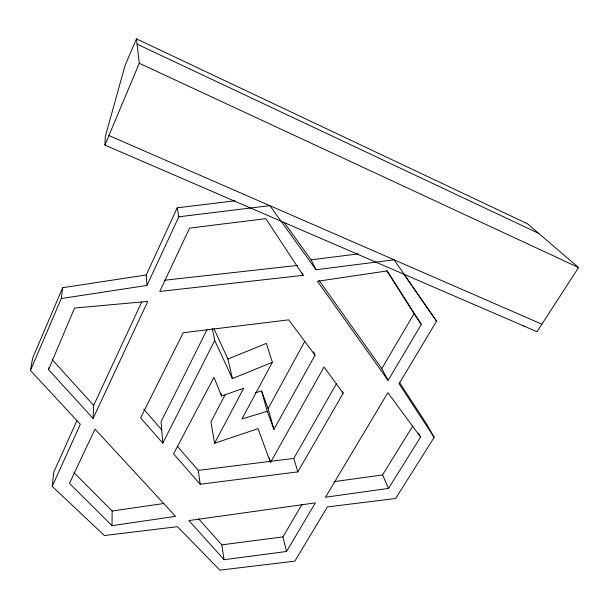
<?xml version="1.0" encoding="UTF-8"?>
<svg xmlns="http://www.w3.org/2000/svg" width="609" height="609" viewBox="0 0 609 609"><rect width="100%" height="100%" fill="white"/><g stroke="black" fill="none" stroke-linecap="round" stroke-linejoin="round"><path stroke-width="0.91" d="M112.033 525.666L69.479 483.386L95.012 429.109L175.544 516.363L112.033 525.666L112.155 511.004L73.933 472.622M48.789 367.783L48.522 369.671L93.086 418.429L93.664 405.404L141.775 301.866M104.923 145.102L105.311 136.538L125.043 65.574L136.462 38.854L527.539 223.808L578.55 267.541L537.016 331.73L104.923 145.102L139.263 63.26L136.462 38.854M399.245 382.14L427.092 424.739L434.171 437.384L395.614 498.505L327.406 506.924L294.847 561.148L219.902 570.146L177.463 526.678L104.383 535.524L52.229 486.408L53.737 472.196L76.955 420.598M52.229 486.408L80.335 424.283L30.45 370.478L61.288 298.539L62.712 287.684L146.244 274.971L177.211 207.821L234.998 200.787M30.45 370.478L32.597 358.183L62.712 287.684M48.522 369.671L74.595 308.032L147.751 301.425L93.086 418.429M61.288 298.539L146.99 285.431L178.818 216.796L177.211 207.821M207.075 329.583L161.081 421.664L162.793 443.169L140.603 417.858L183.248 332.704L288.704 319.862L315.028 355.184L273.928 429.391L267.229 411.281L261.581 390.963L255.278 392.874M162.793 443.169L214.711 340.431L212.221 328.434M225.353 394.35L210.942 421.923L214.574 443.253L258.064 428.637L270.495 462.482L324.049 366.999L343.171 393.231L297.839 471.876L200.178 484.231L173.55 453.857L213.987 377.291L221.554 396.033L243.729 388.199L214.574 443.253M272.345 362.325L232.372 378.57L227.933 359.051L266.354 343.385L272.345 362.325L241.971 418.946L267.229 411.281M273.928 429.391L268.089 408.616L304.698 341.542M297.839 471.876L293.789 458.425L336.518 383.586M286.55 551.465L315.401 502.859L188.919 520.558L224.089 559.709L286.55 551.465L282.919 536.879L301.988 504.419M388.085 380.397L317.441 281.274L387.248 270.914L421.299 324.445L388.085 380.397L381.79 368.59L414.059 313.673L386.692 270.655M178.818 216.796L269.833 205.652L316.025 269.741L394.137 259.815L436.562 321.187L399.07 383.731L434.171 437.384M333.991 481.658L382.574 474.913L412.788 425.995M420.575 437.056L387.88 392.691L325.488 497.233L388.512 488.403L420.575 437.056L418.452 433.098M112.155 511.004L163.897 503.491M198.603 518.822L221.783 544.857L282.919 536.879M284 222.201L311.077 259.845L358.176 253.9M177.211 446.123L198.298 470.376L293.789 458.425M303.168 275.337L159.779 291.445L189.574 228.109L265.828 218.646L303.168 275.337L302.011 272.832M164.377 280.262L297.603 265.417M108.935 135.541L541.888 324.201M139.263 63.26L578.55 267.541M137.063 44.114L538.706 233.384M52.108 359.516L93.664 405.404M523.77 326.013L524.151 326.432M143.77 409.21L161.735 429.878M436.562 321.187L412.788 287.113M319.093 280.429L381.79 368.59M404.17 274.636L411.714 285.552M414.059 313.673L421.299 324.445M311.077 259.845L316.025 269.741M214.711 340.431L232.372 378.57M214.048 328.875L227.933 359.051M382.574 474.913L388.512 488.403M342.425 391.503L343.171 393.231M313.681 351.895L315.028 355.184M261.581 390.963L268.089 408.616M269.323 457.976L270.495 462.482M221.006 393.3L221.554 396.033M221.783 544.857L224.089 559.709M198.298 470.376L200.178 484.231M146.244 274.971L146.99 285.431"/></g></svg>
